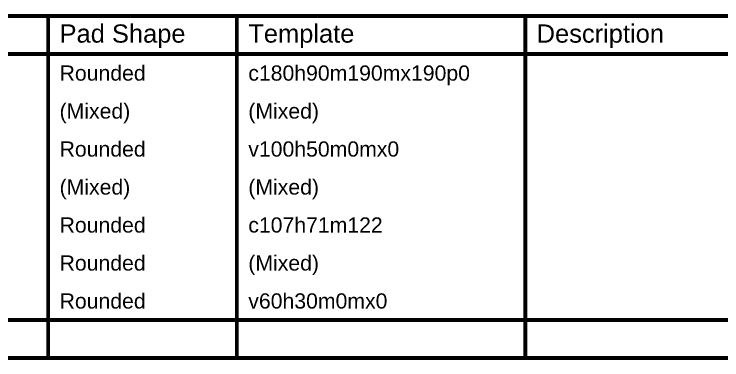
# Model space of a CAD drawing. Header units: inches. Extents: x 0 to 35.2, y -0.7 to 15.9.
# Drawn here: x 5.539 to 8.336, y 4.409 to 5.774 of the extents above; entities that cross this region are included whole.
import ezdxf

# ---------------------------------------------------------------- set-up
doc = ezdxf.new("R2010")
doc.units = ezdxf.units.IN
doc.header["$MEASUREMENT"] = 0
doc.layers.add('Drill Drawing', color=1, linetype='Continuous')
doc.styles.add('Arial', font='', dxfattribs={"height": 0.2})
doc.styles.get('Arial').set_extended_font_data('Arial')

msp = doc.modelspace()

# ---------------------------------------------------------------- linework, layer by layer
at = {"layer": 'Drill Drawing'}
for points in [[(0.1045, 5.7665, 0.015, 0.015, 0), (11.1254, 5.7665, 0.015, 0.015, 0)], [(5.674, 4.4165, 0.015, 0.015, 0), (5.674, 5.7665, 0.015, 0.015, 0)], [(6.4198, 4.4165, 0.015, 0.015, 0), (6.4198, 5.7665, 0.015, 0.015, 0)], [(7.5594, 4.4165, 0.015, 0.015, 0), (7.5594, 5.7665, 0.015, 0.015, 0)], [(0.1045, 5.6165, 0.015, 0.015, 0), (11.1254, 5.6165, 0.015, 0.015, 0)], [(0.1045, 4.5665, 0.015, 0.015, 0), (11.1254, 4.5665, 0.015, 0.015, 0)], [(0.1045, 4.4165, 0.015, 0.015, 0), (11.1254, 4.4165, 0.015, 0.015, 0)]]:
    msp.add_lwpolyline(points, format="xyseb", dxfattribs=at)
for points in [[(5.6702, 5.7665, 0.0075, 0.0075, 1), (5.6777, 5.7665, 0.0075, 0.0075, 1)], [(6.416, 5.7665, 0.0075, 0.0075, 1), (6.4235, 5.7665, 0.0075, 0.0075, 1)], [(7.5557, 5.7665, 0.0075, 0.0075, 1), (7.5632, 5.7665, 0.0075, 0.0075, 1)], [(5.6702, 4.4165, 0.0075, 0.0075, 1), (5.6777, 4.4165, 0.0075, 0.0075, 1)], [(6.416, 4.4165, 0.0075, 0.0075, 1), (6.4235, 4.4165, 0.0075, 0.0075, 1)], [(7.5557, 4.4165, 0.0075, 0.0075, 1), (7.5632, 4.4165, 0.0075, 0.0075, 1)]]:
    msp.add_lwpolyline(points, format="xyseb", close=True, dxfattribs=at)

# ---------------------------------------------------------------- texts
at = {"layer": 'Drill Drawing', "style": 'Arial'}
for s, height, p in [('Pad Shape', 0.072, (5.719, 5.6615)), ('Template', 0.072, (6.4648, 5.6615)), ('Description', 0.072, (7.6044, 5.6615)), ('Rounded', 0.06, (5.719, 5.5115)), ('c180h90m190mx190p0', 0.06, (6.4648, 5.5115)), ('(Mixed)', 0.06, (5.719, 5.3615)), ('(Mixed)', 0.06, (6.4648, 5.3615)), ('Rounded', 0.06, (5.719, 5.2115)), ('v100h50m0mx0', 0.06, (6.4648, 5.2115)), ('(Mixed)', 0.06, (5.719, 5.0615)), ('(Mixed)', 0.06, (6.4648, 5.0615)), ('Rounded', 0.06, (5.719, 4.9115)), ('c107h71m122', 0.06, (6.4648, 4.9115)), ('Rounded', 0.06, (5.719, 4.7615)), ('(Mixed)', 0.06, (6.4648, 4.7615)), ('Rounded', 0.06, (5.719, 4.6115)), ('v60h30m0mx0', 0.06, (6.4648, 4.6115))]:
    msp.add_text(s, height=height, dxfattribs=at).set_placement(p)

doc.saveas('drawing.dxf')
